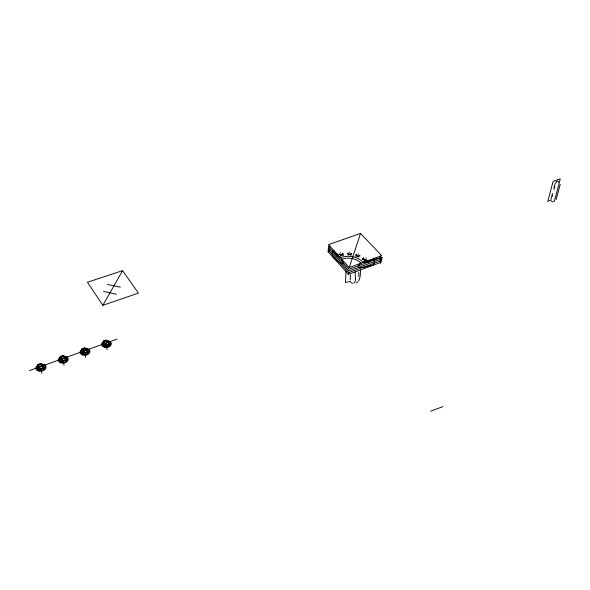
<?xml version="1.0" encoding="UTF-8"?>
<svg xmlns="http://www.w3.org/2000/svg" width="590" height="590" viewBox="0 0 590 590"><rect width="100%" height="100%" fill="white"/><g stroke="black" fill="none" stroke-linecap="round" stroke-linejoin="round"><path stroke-width="0.89" d="M350.401 274.977L350.246 280.029M360.571 270.109L360.202 276.223L359.052 280.235A88.559 52.731 -36.1 0 0 358.226 280.316M63.019 360.859L63.395 360.844M358.816 276.622L358.757 272.447M340.644 253.051L340.659 252.513M40.813 364.384L40.769 363.492L37.922 364.509L38.763 365.785M346.028 271.164L345.43 282.514A88.559 52.731 -36.1 0 1 350.644 281.401M343.255 255.477L342.2 253.435M348.159 255.168L348.181 253.066M40.902 369.539C39.287 370.004 37.133 368.086 38.645 366.633A2.08 1.814 54.8 0 0 38.387 367.069A2.095 1.482 47.7 0 0 38.151 367.622L38.144 367.843A2.087 1.077 39.3 0 0 38.343 368.595A2.102 0.708 28.6 0 0 38.94 369.193L39.124 369.288A2.146 0.42 16.1 0 0 39.818 369.569L40.916 369.635A2.861 1.977 -9.7 0 1 38.438 368.765A2.861 1.977 -9.7 0 1 38.66 366.678M334.183 250.514L332.524 251.03L332.45 256.112A1.151 0.509 70.3 0 0 332.649 256.591C334.832 259.017 347.038 270.006 341.654 259.165L342.797 258.804A14.425 9.558 6.5 0 1 348.041 258.14A14.064 9.307 6.5 0 1 356.124 259.814A14.425 9.558 6.5 0 1 360.298 262.432L361.065 263.192C355.718 266.636 358.764 268.546 363.329 267.248A85.462 52.466 -45.5 0 0 364.753 267.027L373.205 265.006A1.151 0.679 -43.1 0 0 373.588 264.644L374.805 259.784L373.109 258.14M349.59 252.513L349.649 251.967M350.895 255.359L350.954 253.257M355.696 256.355L356.884 254.489M358.484 254.356L358.58 253.818M104.157 343.07C101.266 346.116 111.281 346.588 104.563 345.519A2.028 0.59 30.1 0 1 103.973 344.944A2.013 0.944 41.1 0 1 103.737 344.228L103.737 344.014A2.028 1.335 50.2 0 1 103.914 343.483A2.021 1.674 58.4 0 1 104.165 343.115A2.736 1.895 -6.1 0 0 103.958 344.944L105.403 345.622L106.134 345.356M550.994 199.169L552.498 193.395M83.124 353.255A2.05 0.627 29.6 0 1 82.519 352.68A2.035 0.988 40.6 0 1 82.298 351.95L82.298 351.736A2.05 1.379 49.5 0 1 82.401 351.352L82.917 353.056L85.336 353.631A2.773 1.925 -7.3 0 1 82.394 351.389M358.204 257.247L359.428 255.389M362.297 259.423L362.422 258.863L364.089 258.177M62.931 356.736L62.99 355.519L60.195 356.522L60.283 357.002A5.059 3.51 -8.5 0 0 61.161 363.005A5.059 3.51 -8.5 0 0 68.234 358.89A5.059 3.51 -8.5 0 0 60.276 356.994L60.991 357.798M365.97 258.302L366.102 257.778M84.702 348.919L84.776 347.709L82.04 348.69L82.792 349.966M553.826 188.417L555.116 183.601M552.365 196.271L552.52 195.696M554.165 189.538L554.335 188.918M554.748 187.355L554.917 186.735M555.876 183.136L556.097 182.325M380.661 263.369L382.291 257.343L365.594 261.54M559.342 182.295L560.271 178.836L553.081 181.418L547.8 201.367L551.355 200.047M560.242 184.449L556.156 199.501M364.207 260.854L366.036 259.622M349.258 267.513L360.542 233.411L381.656 255.654L349.258 267.513L328.46 244.666L360.542 233.411M329.537 250.875L327.811 251.488L348.476 274.35L349.044 272.639M556.178 182.067C557.248 178.844 560.301 183.424 558.693 185.172L554.475 200.711L553.981 201.544L553.162 201.537M60.637 358.956L60.873 360.807L63.477 361.53A2.817 1.954 -8.5 0 1 60.645 359.052A2.072 1.431 48.6 0 0 60.438 359.598L60.431 359.819A2.058 1.032 40 0 0 60.645 360.556A2.08 0.671 29.1 0 0 61.249 361.146L61.426 361.242A2.117 0.391 16.4 0 0 62.12 361.515M108.87 344.693L108.818 342.908A2.013 1.578 -66 0 1 108.944 343.144A2.021 1.224 -59 0 1 109.172 343.852L109.165 344.014A2.05 0.848 -50.2 0 1 108.973 344.597A2.065 0.531 -38.4 0 1 108.899 344.737A2.736 1.895 -6.1 0 0 108.944 343.144A2.736 1.895 -6.1 0 0 108.848 342.989M87.342 352.599L87.807 351.559A2.043 1.224 -59.4 0 0 87.586 350.836M65.674 360.291L65.689 358.447M102.859 305.31L122.587 270.648L138.444 293.127L102.859 305.31L87.46 282.234L122.587 270.648M358.086 281.666L356.404 282.883M43.291 368.507L43.793 367.334L43.358 366.294M367.408 261.075L366.095 261.333A2.589 1.438 14.4 0 0 367.533 261.112L366.11 261.296M348.476 274.35L380.712 262.447L379.473 261.141M430.56 411.164L442.943 406.621M40.703 368.971L39.928 369.252L38.328 368.595L38.151 367.437M84.746 353.078L83.994 353.344L82.504 352.673L82.371 351.522M37.922 364.509L40.821 369.495L43.675 368.462L40.769 363.492M62.134 361.508L65.955 360.416L62.99 355.519M82.04 348.69L85.056 353.521L87.807 352.525L84.776 347.709M103.464 341.005L106.539 345.762L109.231 344.789L106.148 340.046L103.464 341.005L104.172 342.281M29.5 370.586L116.909 339.132M329.699 249.179L327.974 249.791L348.675 272.646L380.948 260.758L379.709 259.445M330.031 245.765L328.298 246.377L349.059 269.232L381.42 257.358L380.181 256.053M329.869 247.476L328.136 248.088L348.867 270.943L381.184 259.062L379.945 257.756M336.558 254.467L337.834 254.069M374.805 259.784L363.233 262.395C357.444 256.377 347.982 254.917 340.26 257.631L332.524 251.03M339.619 253.943L340.703 255.418L343.292 254.902M60.195 356.522L63.469 361.478M85.329 353.58L83.109 353.255M352.562 283.502L350.799 282.448M348.196 254.592L350.969 254.784M107.528 284.446L120.382 287.19M103.501 291.431L116.444 294.204M355.785 255.78L358.329 256.687M552.365 201.979L551.48 201.308M362.422 258.863L364.362 260.323M353.823 282.927C356.906 282.315 354.723 274.667 355.195 271.865M338.424 255.367A2.589 1.387 1.4 0 1 338.203 255.138L338.291 255.219M87.578 350.74L87.785 351.677A2.08 0.841 -50.5 0 1 87.593 352.319M38.328 368.448L38.188 367.681M60.63 360.409L60.534 359.848M82.504 352.525L82.401 351.765M103.973 344.833L103.87 344.036M40.821 369.495C40.835 371.936 44.567 370.35 43.675 368.462M63.16 361.427C63.123 363.868 66.81 362.275 65.955 360.416M85.056 353.521C84.982 355.954 88.625 354.361 87.807 352.525M40.688 365.793L40.887 367.061M41.3 369.687L41.861 373.264M106.539 345.762C106.429 348.196 110.02 346.596 109.231 344.789M60.475 359.406L60.63 360.556L62.179 361.22L63.042 360.91A1.829 1.18 -28.9 0 1 62.164 361.021A2.891 1.859 -28.9 0 1 61.95 361.014M62.975 357.783L63.152 359.045M63.55 361.987L63.986 365.232M84.835 349.922L84.982 351.183M85.344 354.295L85.69 357.348M103.847 343.793L103.958 344.944A2.736 1.895 -6.1 0 0 107.07 345.865M106.281 342.215L106.399 343.469M106.642 346.072L106.982 349.619M106.148 340.046L106.178 340.533M340.703 255.418L340.71 255.979M369.37 260.485A3.879 2.161 14.4 0 1 364.266 261.687M366.81 260.079A2.589 1.438 14.4 0 1 364.126 259.29A2.589 1.438 14.4 0 1 363.529 257.631M360.173 255.854A2.581 1.364 10.4 0 1 357.459 255.765A2.581 1.364 10.4 0 1 355.888 254.327M351.906 253.501A2.581 1.35 5.8 0 1 349.575 254.128A2.581 1.35 5.8 0 1 347.23 253.169M343.218 253.427A2.581 1.387 1.4 0 1 341.603 254.622A2.581 1.387 1.4 0 1 338.852 254.29M339.604 256.665A3.872 2.08 1.4 0 1 336.868 254.061M370.122 260.61A4.654 2.589 14.4 0 1 363.706 261.938M340.725 257.166A4.646 2.493 1.4 0 1 336.116 253.943M40.916 364.664A4.285 2.965 -9.7 0 1 45.01 368.234A4.285 2.965 -9.7 0 1 38.387 370.24A4.285 2.965 -9.7 0 1 38.63 365.358M64 356.677A4.218 2.921 -8.5 0 1 66.958 360.682A4.218 2.921 -8.5 0 1 60.335 361.98A4.218 2.921 -8.5 0 1 61.117 357.245M106.517 341.197A4.093 2.839 -6.1 0 1 110.315 344.752A4.093 2.839 -6.1 0 1 104.024 346.47A4.093 2.839 -6.1 0 1 104.061 341.868M84.584 348.919A4.152 2.884 -7.3 0 1 89.031 352.267A4.152 2.884 -7.3 0 1 82.541 354.229A4.152 2.884 -7.3 0 1 82.917 349.42M39.242 368.905A4.786 3.075 -27.9 0 1 38.291 368.529M39.692 369.038A2.935 1.881 -27.9 0 0 39.906 369.06A1.859 1.195 -27.8 0 0 40.629 368.993M43.439 368.411A2.861 1.977 -9.7 0 0 43.616 366.685A2.08 1.578 -67.5 0 0 43.365 366.331M43.321 368.536A2.154 0.509 -38.9 0 0 43.594 368.204A2.131 0.819 -51 0 0 43.778 367.614L43.808 367.43A2.095 1.21 -60.1 0 0 43.616 366.685A2.861 1.977 -9.7 0 0 43.387 366.383M61.987 360.955A4.713 3.031 -29 0 1 60.593 360.49M65.579 358.381A2.817 1.954 -8.5 0 1 65.8 360.188A2.102 0.833 -50.7 0 0 65.992 359.598L66.021 359.421A2.065 1.217 -59.8 0 0 65.814 358.683A2.058 1.578 -67 0 0 65.697 358.499M83.817 353.078A4.639 2.994 -30.1 0 1 82.467 352.606M83.78 353.137A2.847 1.829 -30 0 0 83.987 353.159A1.807 1.158 -30 0 0 84.672 353.1M87.482 350.689A2.773 1.925 -7.3 0 1 87.482 352.503M87.622 352.304A2.095 0.524 -38.6 0 1 87.512 352.459M104.784 345.268A4.573 2.95 -31.1 0 1 103.921 344.877M38.822 371.088A5.14 3.555 -9.7 0 0 46.057 366.892A5.14 3.555 -9.7 0 0 38.04 364.974A5.14 3.555 -9.7 0 0 38.822 371.088M82.755 354.996A4.986 3.459 -7.3 0 0 90.005 351.286A4.986 3.459 -7.3 0 0 82.371 349.015A4.986 3.459 -7.3 0 0 82.755 354.996M104.253 347.23A4.912 3.407 -6.1 0 0 111.34 343.579A4.912 3.407 -6.1 0 0 103.759 341.344A4.912 3.407 -6.1 0 0 104.253 347.23M39.596 368.396A2.861 1.977 -9.6 0 0 43.623 366.066A2.861 1.977 -9.6 0 0 39.169 364.996A2.861 1.977 -9.6 0 0 39.596 368.396M61.92 360.35A2.817 1.947 -8.4 0 0 65.859 358.064A2.817 1.947 -8.4 0 0 61.434 357.009A2.817 1.947 -8.4 0 0 61.92 360.35M83.64 352.407A2.773 1.925 -7.3 0 0 87.674 350.342A2.773 1.925 -7.3 0 0 83.433 349.081A2.773 1.925 -7.3 0 0 83.64 352.407M105.116 344.663A2.736 1.895 -6.1 0 0 109.062 342.643A2.736 1.895 -6.1 0 0 104.85 341.389A2.736 1.895 -6.1 0 0 105.116 344.663"/></g></svg>
